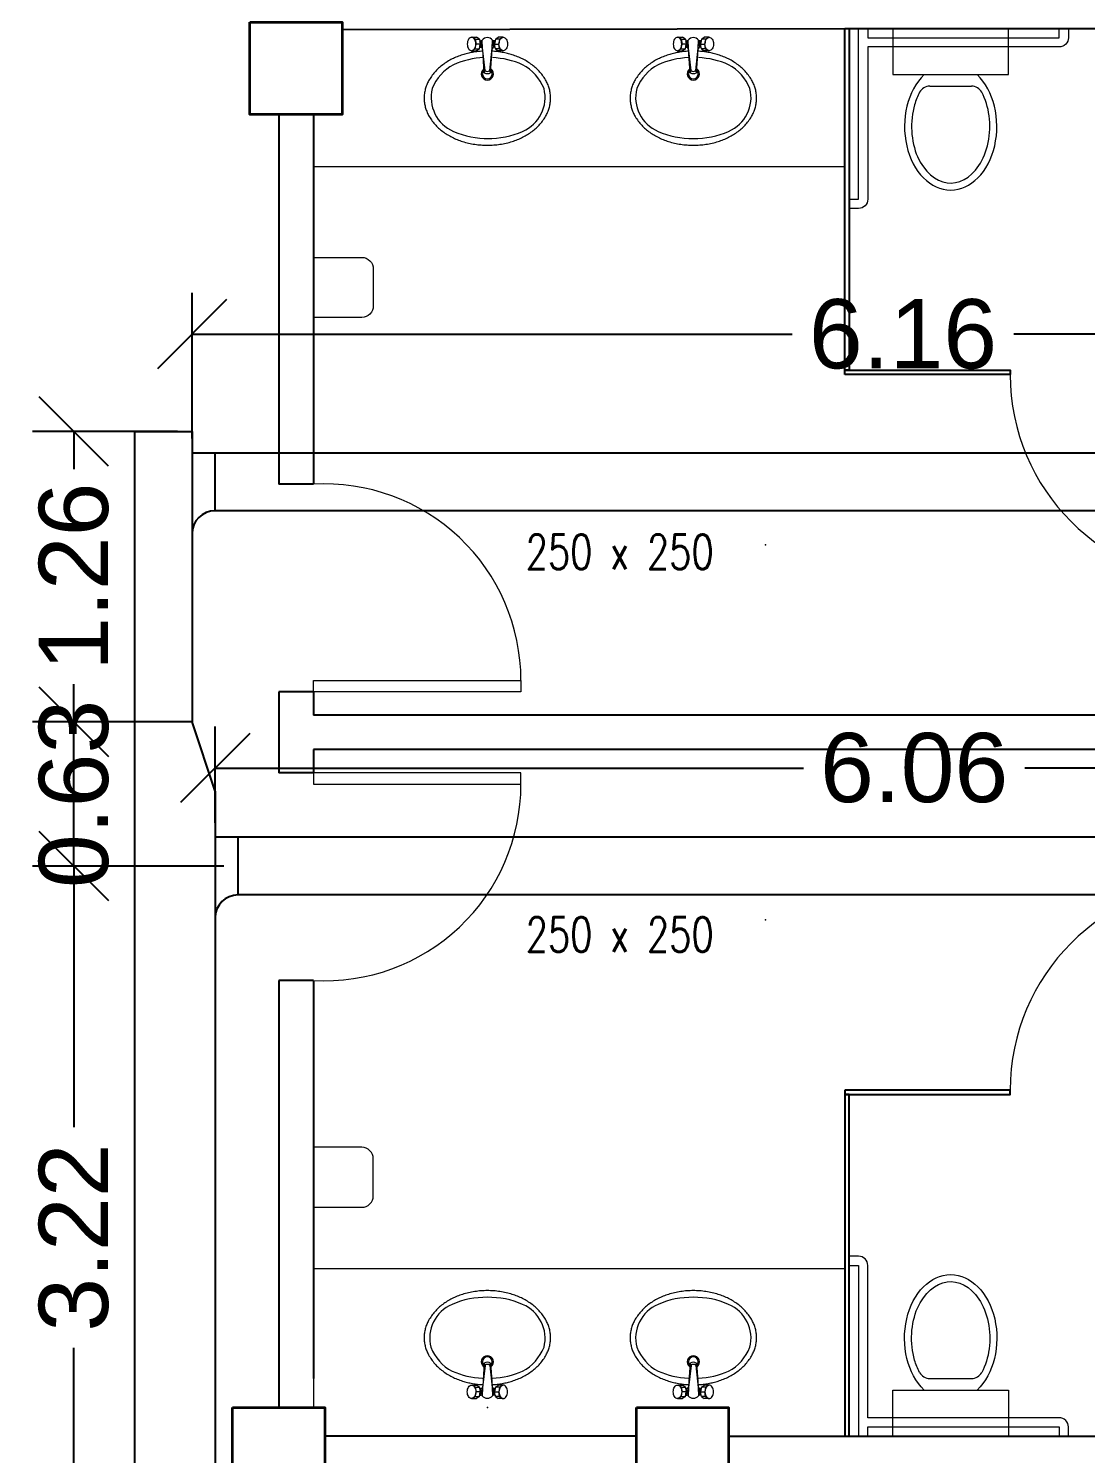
# Model space of a CAD drawing. Header units: millimetres. Extents: x 3 to 434, y 1 to 233.
# Drawn here: x 401.66 to 406.24, y 109.44 to 115.61 of the extents above; entities that cross this region are included whole.
import ezdxf

# ---------------------------------------------------------------- set-up
doc = ezdxf.new("R2010")
doc.units = ezdxf.units.MM
doc.header["$MEASUREMENT"] = 0
doc.linetypes.add('HIDDEN2', pattern=[0.1875, 0.125, -0.0625])
for name, color, linetype in [('dimen', 7, 'Continuous'), ('ducting label', 7, 'Continuous'), ('exhaust', 1, 'Continuous')]:
    doc.layers.add(name, color=color, linetype=linetype)
for name, color, linetype, lineweight in [('door', 234, 'Continuous', 13), ('road', 1, 'Continuous', 20), ('WALL', 4, 'Continuous', 30), ('walls', 4, 'Continuous', 30)]:
    doc.layers.add(name, color=color, linetype=linetype, lineweight=lineweight)
doc.styles.add('Arch-Dim', font='simplex.shx', dxfattribs={"width": 0.75})
doc.styles.get("Standard").update_dxf_attribs({"font": 'arial.ttf'})
doc.dimstyles.new('Copy of dimension', dxfattribs={"dimtxt": 0.3, "dimasz": 0.3, "dimexe": 0.18, "dimexo": 0.0625, "dimgap": 0.09, "dimtad": 0, "dimzin": 0, "dimdsep": 46, "dimtxsty": 'Standard', "dimblk": 'OBLIQUE', "dimcen": 0.09, "dimclrd": 256, "dimclre": 256, "dimclrt": 256, "dimadec": 0, "dimazin": 0, "dimtfac": 1, "dimtofl": 0, "dimtmove": 0, "dimatfit": 3, "dimldrblk": 'OBLIQUE', "dimfxl": 1, "dimtolj": 1, "dimtzin": 0, "dimarcsym": 0})

# ---------------------------------------------------------------- blocks, each defined once
blk = doc.blocks.new('_Oblique')
at = {"color": 0, "linetype": 'ByBlock', "lineweight": -2}
blk.add_line((-0.5, -0.5), (0.5, 0.5), dxfattribs=at)
blk = doc.blocks.new('*D154')
at = {"layer": 'Defpoints', "color": 0, "transparency": 16777216}
for p in [(401.8553, 111.9842), (402.5673, 111.9842), (402.4673, 108.7642)]:
    blk.add_point(p, dxfattribs=at)
at = {"layer": 'dimen', "lineweight": -2, "transparency": 16777216}
for p, q in [((402.5048, 111.9842), (401.6753, 111.9842)), ((401.8553, 111.9842), (401.8553, 110.8522)), ((401.8553, 108.7642), (401.8553, 109.8962)), ((402.4048, 108.7642), (401.6753, 108.7642))]:
    blk.add_line(p, q, dxfattribs=at)
at = {"layer": 'dimen', "lineweight": -2, "transparency": 16777216, "xscale": 0.3, "yscale": 0.3, "zscale": 0.3}
for p, rotation in [((401.8553, 111.9842), 90), ((401.8553, 108.7642), 270)]:
    blk.add_blockref('_Oblique', p, dxfattribs=dict(at, rotation=rotation))
at = {"layer": 'dimen', "transparency": 16777216, "insert": (401.8553, 110.3742), "char_height": 0.3, "attachment_point": 5, "rotation": 90}
blk.add_mtext('\\A1;3.22', dxfattribs=at)
blk = doc.blocks.new('*D155')
at = {"layer": 'Defpoints', "color": 0, "transparency": 16777216}
for p in [(401.8553, 112.6092), (402.3673, 112.6092), (402.5673, 111.9842)]:
    blk.add_point(p, dxfattribs=at)
at = {"layer": 'dimen', "lineweight": -2, "transparency": 16777216}
for p, q in [((402.3048, 112.6092), (401.6753, 112.6092)), ((401.8553, 111.9842), (401.8553, 112.6092)), ((402.5048, 111.9842), (401.6753, 111.9842))]:
    blk.add_line(p, q, dxfattribs=at)
at = {"layer": 'dimen', "lineweight": -2, "transparency": 16777216, "xscale": 0.3, "yscale": 0.3, "zscale": 0.3}
for p, rotation in [((401.8553, 112.6092), 90), ((401.8553, 111.9842), 270)]:
    blk.add_blockref('_Oblique', p, dxfattribs=dict(at, rotation=rotation))
at = {"layer": 'dimen', "transparency": 16777216, "insert": (401.8553, 112.2967), "char_height": 0.3, "attachment_point": 5, "rotation": 90}
blk.add_mtext('\\A1;0.63', dxfattribs=at)
blk = doc.blocks.new('*D156')
at = {"layer": 'Defpoints', "color": 0, "transparency": 16777216}
for p in [(401.8553, 113.8667), (402.3673, 113.8667), (402.3673, 112.6092)]:
    blk.add_point(p, dxfattribs=at)
at = {"layer": 'dimen', "lineweight": -2, "transparency": 16777216}
for p, q in [((402.3048, 113.8667), (401.6753, 113.8667)), ((401.8553, 113.8667), (401.8553, 113.7034)), ((401.8553, 112.6092), (401.8553, 112.7726)), ((402.3048, 112.6092), (401.6753, 112.6092))]:
    blk.add_line(p, q, dxfattribs=at)
at = {"layer": 'dimen', "lineweight": -2, "transparency": 16777216, "xscale": 0.3, "yscale": 0.3, "zscale": 0.3}
for p, rotation in [((401.8553, 113.8667), 90), ((401.8553, 112.6092), 270)]:
    blk.add_blockref('_Oblique', p, dxfattribs=dict(at, rotation=rotation))
at = {"layer": 'dimen', "transparency": 16777216, "insert": (401.8553, 113.238), "char_height": 0.3, "attachment_point": 5, "rotation": 90}
blk.add_mtext('\\A1;1.26', dxfattribs=at)
blk = doc.blocks.new('*D157')
at = {"layer": 'Defpoints', "color": 0, "transparency": 16777216}
for p in [(408.5307, 114.2887), (402.3673, 113.7737), (408.5307, 113.7737)]:
    blk.add_point(p, dxfattribs=at)
at = {"layer": 'dimen', "lineweight": -2, "transparency": 16777216}
for p, q in [((402.3673, 113.8362), (402.3673, 114.4687)), ((408.5307, 113.8362), (408.5307, 114.4687)), ((402.3673, 114.2887), (404.9686, 114.2887)), ((408.5307, 114.2887), (405.9293, 114.2887))]:
    blk.add_line(p, q, dxfattribs=at)
at = {"layer": 'dimen', "lineweight": -2, "transparency": 16777216, "xscale": 0.3, "yscale": 0.3, "zscale": 0.3, "rotation": 180}
blk.add_blockref('_Oblique', (402.3673, 114.2887), dxfattribs=at)
at = {"layer": 'dimen', "lineweight": -2, "transparency": 16777216, "xscale": 0.3, "yscale": 0.3, "zscale": 0.3}
blk.add_blockref('_Oblique', (408.5307, 114.2887), dxfattribs=at)
at = {"layer": 'dimen', "transparency": 16777216, "insert": (405.449, 114.2887), "char_height": 0.3, "attachment_point": 5}
blk.add_mtext('\\A1;6.16', dxfattribs=at)
blk = doc.blocks.new('*D158')
at = {"layer": 'Defpoints', "color": 0, "transparency": 16777216}
for p in [(408.5274, 112.4089), (402.4673, 112.1092), (408.5274, 112.1092)]:
    blk.add_point(p, dxfattribs=at)
at = {"layer": 'dimen', "lineweight": -2, "transparency": 16777216}
for p, q in [((402.4673, 112.1717), (402.4673, 112.5889)), ((408.5274, 112.1717), (408.5274, 112.5889)), ((402.4673, 112.4089), (405.017, 112.4089)), ((408.5274, 112.4089), (405.9777, 112.4089))]:
    blk.add_line(p, q, dxfattribs=at)
at = {"layer": 'dimen', "lineweight": -2, "transparency": 16777216, "xscale": 0.3, "yscale": 0.3, "zscale": 0.3, "rotation": 180}
blk.add_blockref('_Oblique', (402.4673, 112.4089), dxfattribs=at)
at = {"layer": 'dimen', "lineweight": -2, "transparency": 16777216, "xscale": 0.3, "yscale": 0.3, "zscale": 0.3}
blk.add_blockref('_Oblique', (408.5274, 112.4089), dxfattribs=at)
at = {"layer": 'dimen', "transparency": 16777216, "insert": (405.4973, 112.4089), "char_height": 0.3, "attachment_point": 5}
blk.add_mtext('\\A1;6.06', dxfattribs=at)

msp = doc.modelspace()

# ---------------------------------------------------------------- linework, layer by layer
at = {"color": 8, "lineweight": 25}
msp.add_line((403.0181, 115.6086), (405.1962, 115.6135), dxfattribs=at)
at = {"color": 8, "linetype": 'ByBlock', "lineweight": 25}
for p, q in [((405.2162, 115.6135), (408.6681, 115.6135)), ((402.7431, 115.2406), (402.7431, 113.6385)), ((402.8931, 115.2406), (402.8931, 113.6385)), ((402.8931, 113.6385), (402.7431, 113.6385)), ((402.7431, 112.7385), (402.7431, 112.3885)), ((402.8931, 112.7385), (402.8931, 112.6385)), ((408.7931, 112.6385), (402.8931, 112.6385)), ((402.8931, 112.4885), (402.8931, 112.3885)), ((408.7931, 112.4885), (402.8931, 112.4885)), ((402.8931, 111.4885), (402.7431, 111.4885)), ((404.2931, 109.5135), (402.9431, 109.5135)), ((404.6931, 109.5135), (404.9431, 109.5135)), ((404.9431, 109.5135), (406.9431, 109.5135))]:
    msp.add_line(p, q, dxfattribs=at)
at = {"color": 8, "lineweight": 9}
for p, q in [((405.4056, 115.6135), (405.4056, 115.4135)), ((405.9056, 115.6135), (405.4056, 115.6135)), ((405.9056, 115.4135), (405.9056, 115.6135)), ((403.5788, 115.5753), (403.6, 115.5753)), ((403.5945, 115.5668), (403.5819, 115.5753)), ((403.5945, 115.5668), (403.6127, 115.5668)), ((403.5945, 115.5668), (403.5983, 115.5463)), ((403.5945, 115.5258), (403.5983, 115.5463)), ((403.6165, 115.5463), (403.5983, 115.5463)), ((403.6127, 115.5668), (403.6, 115.5753)), ((403.6127, 115.5668), (403.6165, 115.5463)), ((403.6127, 115.5258), (403.6165, 115.5463)), ((403.6157, 115.5603), (403.6192, 115.5603)), ((403.6265, 115.5278), (403.6252, 115.5633)), ((403.6685, 115.5278), (403.6697, 115.5633)), ((403.6792, 115.5603), (403.6757, 115.5603)), ((403.6822, 115.5668), (403.6785, 115.5463)), ((403.6822, 115.5258), (403.6785, 115.5463)), ((403.6785, 115.5463), (403.6967, 115.5463)), ((403.6822, 115.5668), (403.6949, 115.5753)), ((403.7004, 115.5668), (403.6822, 115.5668)), ((403.7162, 115.5753), (403.6949, 115.5753)), ((403.7004, 115.5668), (403.6967, 115.5463)), ((403.7004, 115.5258), (403.6967, 115.5463)), ((403.7004, 115.5668), (403.7131, 115.5753)), ((404.4715, 115.5753), (404.4928, 115.5753)), ((404.4873, 115.5668), (404.4746, 115.5753)), ((404.4873, 115.5668), (404.5055, 115.5668)), ((404.4873, 115.5668), (404.4911, 115.5463)), ((404.4873, 115.5258), (404.4911, 115.5463)), ((404.5093, 115.5463), (404.4911, 115.5463)), ((404.5055, 115.5668), (404.4928, 115.5753)), ((404.5055, 115.5668), (404.5093, 115.5463)), ((404.5055, 115.5258), (404.5093, 115.5463)), ((404.5085, 115.5603), (404.512, 115.5603)), ((404.5192, 115.5278), (404.518, 115.5633)), ((404.5613, 115.5278), (404.5625, 115.5633)), ((404.572, 115.5603), (404.5685, 115.5603)), ((404.575, 115.5668), (404.5713, 115.5463)), ((404.575, 115.5258), (404.5713, 115.5463)), ((404.5713, 115.5463), (404.5895, 115.5463)), ((404.575, 115.5668), (404.5877, 115.5753)), ((404.5932, 115.5668), (404.575, 115.5668)), ((404.609, 115.5753), (404.5877, 115.5753)), ((404.5932, 115.5668), (404.5895, 115.5463)), ((404.5932, 115.5258), (404.5895, 115.5463)), ((404.5932, 115.5668), (404.6059, 115.5753)), ((403.5788, 115.5173), (403.6, 115.5173)), ((403.5945, 115.5258), (403.5819, 115.5173)), ((403.5945, 115.5258), (403.6127, 115.5258)), ((403.6127, 115.5258), (403.6, 115.5173)), ((403.6157, 115.5323), (403.6192, 115.5323)), ((403.6374, 115.4321), (403.6265, 115.5278)), ((403.6332, 115.4226), (403.6271, 115.5224)), ((403.6576, 115.4321), (403.6685, 115.5278)), ((403.6617, 115.4226), (403.6679, 115.5224)), ((403.6792, 115.5323), (403.6757, 115.5323)), ((403.6822, 115.5258), (403.6949, 115.5173)), ((403.7004, 115.5258), (403.6822, 115.5258)), ((403.7162, 115.5173), (403.6949, 115.5173)), ((403.7004, 115.5258), (403.7131, 115.5173)), ((404.4715, 115.5173), (404.4928, 115.5173)), ((404.4873, 115.5258), (404.4746, 115.5173)), ((404.4873, 115.5258), (404.5055, 115.5258)), ((404.5055, 115.5258), (404.4928, 115.5173)), ((404.5085, 115.5323), (404.512, 115.5323)), ((404.5302, 115.4321), (404.5192, 115.5278)), ((404.526, 115.4226), (404.5199, 115.5224)), ((404.5504, 115.4321), (404.5613, 115.5278)), ((404.5545, 115.4226), (404.5607, 115.5224)), ((404.572, 115.5323), (404.5685, 115.5323)), ((404.5932, 115.5258), (404.575, 115.5258)), ((404.575, 115.5258), (404.5877, 115.5173)), ((404.609, 115.5173), (404.5877, 115.5173)), ((404.5932, 115.5258), (404.6059, 115.5173)), ((403.6376, 115.4314), (403.6334, 115.4221)), ((403.6573, 115.4314), (403.6616, 115.4221)), ((404.5304, 115.4314), (404.5261, 115.4221)), ((404.5501, 115.4314), (404.5544, 115.4221)), ((405.4056, 115.4135), (405.9056, 115.4135)), ((405.565, 115.3635), (405.746, 115.3635)), ((403.6374, 109.8199), (403.6265, 109.7242)), ((403.6332, 109.8294), (403.6271, 109.7296)), ((403.6376, 109.8206), (403.6334, 109.8299)), ((403.6573, 109.8206), (403.6616, 109.8299)), ((403.6576, 109.8199), (403.6685, 109.7242)), ((403.6617, 109.8294), (403.6679, 109.7296)), ((404.5302, 109.8199), (404.5192, 109.7242)), ((404.526, 109.8294), (404.5199, 109.7296)), ((404.5304, 109.8206), (404.5261, 109.8299)), ((404.5501, 109.8206), (404.5544, 109.8299)), ((404.5504, 109.8199), (404.5613, 109.7242)), ((404.5545, 109.8294), (404.5607, 109.7296)), ((403.5788, 109.7347), (403.6, 109.7347)), ((403.5945, 109.7262), (403.5819, 109.7347)), ((403.6127, 109.7262), (403.6, 109.7347)), ((403.6822, 109.7262), (403.6949, 109.7347)), ((403.7162, 109.7347), (403.6949, 109.7347)), ((403.7004, 109.7262), (403.7131, 109.7347)), ((404.4715, 109.7347), (404.4928, 109.7347)), ((404.4873, 109.7262), (404.4746, 109.7347)), ((404.5055, 109.7262), (404.4928, 109.7347)), ((404.575, 109.7262), (404.5877, 109.7347)), ((404.609, 109.7347), (404.5877, 109.7347)), ((404.5932, 109.7262), (404.6059, 109.7347)), ((405.565, 109.7635), (405.746, 109.7635)), ((403.5788, 109.6767), (403.6, 109.6767)), ((403.5945, 109.6852), (403.5819, 109.6767)), ((403.5945, 109.7262), (403.5983, 109.7057)), ((403.5945, 109.7262), (403.6127, 109.7262)), ((403.5945, 109.6852), (403.5983, 109.7057)), ((403.5945, 109.6852), (403.6127, 109.6852)), ((403.6165, 109.7057), (403.5983, 109.7057)), ((403.6127, 109.6852), (403.6, 109.6767)), ((403.6127, 109.7262), (403.6165, 109.7057)), ((403.6127, 109.6852), (403.6165, 109.7057)), ((403.6157, 109.7197), (403.6192, 109.7197)), ((403.6157, 109.6917), (403.6192, 109.6917)), ((403.6265, 109.7242), (403.6252, 109.6887)), ((403.6685, 109.7242), (403.6697, 109.6887)), ((403.6792, 109.7197), (403.6757, 109.7197)), ((403.6792, 109.6917), (403.6757, 109.6917)), ((403.6822, 109.7262), (403.6785, 109.7057)), ((403.6785, 109.7057), (403.6967, 109.7057)), ((403.6822, 109.6852), (403.6785, 109.7057)), ((403.7004, 109.7262), (403.6822, 109.7262)), ((403.6822, 109.6852), (403.6949, 109.6767)), ((403.7004, 109.6852), (403.6822, 109.6852)), ((403.7162, 109.6767), (403.6949, 109.6767)), ((403.7004, 109.7262), (403.6967, 109.7057)), ((403.7004, 109.6852), (403.6967, 109.7057)), ((403.7004, 109.6852), (403.7131, 109.6767)), ((404.4715, 109.6767), (404.4928, 109.6767)), ((404.4873, 109.6852), (404.4746, 109.6767)), ((404.4873, 109.7262), (404.4911, 109.7057)), ((404.4873, 109.7262), (404.5055, 109.7262)), ((404.4873, 109.6852), (404.4911, 109.7057)), ((404.4873, 109.6852), (404.5055, 109.6852)), ((404.5093, 109.7057), (404.4911, 109.7057)), ((404.5055, 109.6852), (404.4928, 109.6767)), ((404.5055, 109.7262), (404.5093, 109.7057)), ((404.5055, 109.6852), (404.5093, 109.7057)), ((404.5085, 109.7197), (404.512, 109.7197)), ((404.5085, 109.6917), (404.512, 109.6917)), ((404.5192, 109.7242), (404.518, 109.6887)), ((404.5613, 109.7242), (404.5625, 109.6887)), ((404.572, 109.7197), (404.5685, 109.7197)), ((404.572, 109.6917), (404.5685, 109.6917)), ((404.575, 109.7262), (404.5713, 109.7057)), ((404.5713, 109.7057), (404.5895, 109.7057)), ((404.575, 109.6852), (404.5713, 109.7057)), ((404.5932, 109.7262), (404.575, 109.7262)), ((404.5932, 109.6852), (404.575, 109.6852)), ((404.575, 109.6852), (404.5877, 109.6767)), ((404.609, 109.6767), (404.5877, 109.6767)), ((404.5932, 109.7262), (404.5895, 109.7057)), ((404.5932, 109.6852), (404.5895, 109.7057)), ((404.5932, 109.6852), (404.6059, 109.6767)), ((405.4056, 109.5135), (405.4056, 109.7135)), ((405.4056, 109.7135), (405.9056, 109.7135)), ((405.9056, 109.7135), (405.9056, 109.5135)), ((405.9056, 109.5135), (405.4056, 109.5135))]:
    msp.add_line(p, q, dxfattribs=at)
at = {"color": 8, "linetype": 'ByBlock', "lineweight": 25, "ltscale": 0.3}
for p, q in [((402.8931, 112.7385), (402.7431, 112.7385)), ((402.8931, 112.3885), (402.7431, 112.3885))]:
    msp.add_line(p, q, dxfattribs=at)
at = {"color": 8, "linetype": 'ByBlock', "lineweight": 9}
msp.add_line((402.8931, 109.6385), (402.7431, 109.6385), dxfattribs=at)
at = {"color": 8, "linetype": 'ByBlock', "lineweight": 35}
for points in [[(402.6181, 115.6406), (403.0181, 115.6406), (403.0181, 115.2406), (402.6181, 115.2406)], [(402.5431, 109.6385), (402.9431, 109.6385), (402.9431, 109.2385), (402.5431, 109.2385)], [(404.2931, 109.6385), (404.6931, 109.6385), (404.6931, 109.2385), (404.2931, 109.2385)]]:
    msp.add_lwpolyline(points, close=True, dxfattribs=at)
at = {"color": 8, "linetype": 'ByBlock', "lineweight": 9, "ltscale": 0.4}
msp.add_lwpolyline([(403.0181, 115.6086), (405.1962, 115.6135), (405.1962, 115.0135), (402.8931, 115.0135), (402.8931, 115.2406)], dxfattribs=at)
at = {"color": 8, "linetype": 'ByBlock', "lineweight": 25}
for points in [[(405.1962, 115.6135), (405.2162, 115.6135), (405.2162, 114.1335), (405.1962, 114.1335)], [(405.1962, 114.1135), (405.1962, 114.1335), (405.9137, 114.1335), (405.9137, 114.1135)]]:
    msp.add_lwpolyline(points, close=True, dxfattribs=at)
at = {"color": 8, "linetype": 'ByBlock', "lineweight": 9, "ltscale": 0.4}
for points in [[(405.2962, 114.8735, -0.414214), (405.2562, 114.8335), (405.2162, 114.8335), (405.2162, 114.8735), (405.2562, 114.8735), (405.2562, 115.6135), (405.2962, 115.6135), (405.2962, 115.5735), (406.1259, 115.5735), (406.1259, 115.6135), (406.1659, 115.6135), (406.1659, 115.5735, -0.414214), (406.1259, 115.5335), (405.2962, 115.5335)], [(402.8931, 114.6216), (403.1031, 114.6216, -0.414214), (403.1531, 114.5716), (403.1531, 114.4116, -0.414214), (403.1031, 114.3616), (402.8931, 114.3616)]]:
    msp.add_lwpolyline(points, format="xyb", close=True, dxfattribs=at)
at = {"color": 8, "lineweight": 9}
for points in [[(403.5788, 115.5173, 0.145837), (403.5853, 115.5193, 0.107165), (403.5917, 115.5258, 0.077149), (403.5956, 115.5347, 0.064217), (403.5971, 115.5463, 0.064217), (403.5956, 115.5579, 0.077149), (403.5917, 115.5668, 0.107165), (403.5853, 115.5734, 0.145837), (403.5788, 115.5753, 0.145837), (403.5722, 115.5734, 0.107165), (403.5658, 115.5668, 0.077149), (403.5619, 115.5579, 0.064217), (403.5604, 115.5463, 0.064217), (403.5619, 115.5347, 0.077149), (403.5658, 115.5258, 0.107165), (403.5722, 115.5193, 0.145837)], [(403.7162, 115.5173, -0.145837), (403.7097, 115.5193, -0.107165), (403.7032, 115.5258, -0.077149), (403.6993, 115.5347, -0.064217), (403.6978, 115.5463, -0.064217), (403.6993, 115.5579, -0.077149), (403.7032, 115.5668, -0.107165), (403.7097, 115.5734, -0.145837), (403.7162, 115.5753, -0.145837), (403.7227, 115.5734, -0.107165), (403.7292, 115.5668, -0.077149), (403.7331, 115.5579, -0.064217), (403.7346, 115.5463, -0.064217), (403.7331, 115.5347, -0.077149), (403.7292, 115.5258, -0.107165), (403.7227, 115.5193, -0.145837)], [(404.4715, 115.5173, 0.145837), (404.4781, 115.5193, 0.107165), (404.4845, 115.5258, 0.077149), (404.4884, 115.5347, 0.064217), (404.4899, 115.5463, 0.064217), (404.4884, 115.5579, 0.077149), (404.4845, 115.5668, 0.107165), (404.4781, 115.5734, 0.145837), (404.4715, 115.5753, 0.145837), (404.465, 115.5734, 0.107165), (404.4586, 115.5668, 0.077149), (404.4547, 115.5579, 0.064217), (404.4532, 115.5463, 0.064217), (404.4547, 115.5347, 0.077149), (404.4586, 115.5258, 0.107165), (404.465, 115.5193, 0.145837)], [(404.609, 115.5173, -0.145837), (404.6024, 115.5193, -0.107165), (404.596, 115.5258, -0.077149), (404.5921, 115.5347, -0.064217), (404.5906, 115.5463, -0.064217), (404.5921, 115.5579, -0.077149), (404.596, 115.5668, -0.107165), (404.6024, 115.5734, -0.145837), (404.609, 115.5753, -0.145837), (404.6155, 115.5734, -0.107165), (404.622, 115.5668, -0.077149), (404.6259, 115.5579, -0.064217), (404.6273, 115.5463, -0.064217), (404.6259, 115.5347, -0.077149), (404.622, 115.5258, -0.107165), (404.6155, 115.5193, -0.145837)], [(403.5788, 109.7347, -0.145837), (403.5853, 109.7328, -0.107165), (403.5917, 109.7262, -0.077149), (403.5956, 109.7173, -0.064217), (403.5971, 109.7057, -0.064217), (403.5956, 109.6941, -0.077149), (403.5917, 109.6852, -0.107165), (403.5853, 109.6787, -0.145837), (403.5788, 109.6767, -0.145837), (403.5722, 109.6787, -0.107165), (403.5658, 109.6852, -0.077149), (403.5619, 109.6941, -0.064217), (403.5604, 109.7057, -0.064217), (403.5619, 109.7173, -0.077149), (403.5658, 109.7262, -0.107165), (403.5722, 109.7328, -0.145837)], [(403.7162, 109.7347, 0.145837), (403.7097, 109.7328, 0.107165), (403.7032, 109.7262, 0.077149), (403.6993, 109.7173, 0.064217), (403.6978, 109.7057, 0.064217), (403.6993, 109.6941, 0.077149), (403.7032, 109.6852, 0.107165), (403.7097, 109.6787, 0.145837), (403.7162, 109.6767, 0.145837), (403.7227, 109.6787, 0.107165), (403.7292, 109.6852, 0.077149), (403.7331, 109.6941, 0.064217), (403.7346, 109.7057, 0.064217), (403.7331, 109.7173, 0.077149), (403.7292, 109.7262, 0.107165), (403.7227, 109.7328, 0.145837)], [(404.4715, 109.7347, -0.145837), (404.4781, 109.7328, -0.107165), (404.4845, 109.7262, -0.077149), (404.4884, 109.7173, -0.064217), (404.4899, 109.7057, -0.064217), (404.4884, 109.6941, -0.077149), (404.4845, 109.6852, -0.107165), (404.4781, 109.6787, -0.145837), (404.4715, 109.6767, -0.145837), (404.465, 109.6787, -0.107165), (404.4586, 109.6852, -0.077149), (404.4547, 109.6941, -0.064217), (404.4532, 109.7057, -0.064217), (404.4547, 109.7173, -0.077149), (404.4586, 109.7262, -0.107165), (404.465, 109.7328, -0.145837)], [(404.609, 109.7347, 0.145837), (404.6024, 109.7328, 0.107165), (404.596, 109.7262, 0.077149), (404.5921, 109.7173, 0.064217), (404.5906, 109.7057, 0.064217), (404.5921, 109.6941, 0.077149), (404.596, 109.6852, 0.107165), (404.6024, 109.6787, 0.145837), (404.609, 109.6767, 0.145837), (404.6155, 109.6787, 0.107165), (404.622, 109.6852, 0.077149), (404.6259, 109.6941, 0.064217), (404.6273, 109.7057, 0.064217), (404.6259, 109.7173, 0.077149), (404.622, 109.7262, 0.107165), (404.6155, 109.7328, 0.145837)]]:
    msp.add_lwpolyline(points, format="xyb", close=True, dxfattribs=at)
for points in [[(403.621, 115.5463, 0.064217), (403.6202, 115.5527, 0.077149), (403.618, 115.5576, 0.107165), (403.6145, 115.5612, 0.035268), (403.6137, 115.5617, 0.145837)], [(403.6137, 115.5309, 0.035268), (403.6145, 115.5314, 0.107165), (403.618, 115.535, 0.077149), (403.6202, 115.5399, 0.064217), (403.621, 115.5463, 0.064217)], [(403.6139, 115.5324, 0.046803), (403.6154, 115.5343, 0.077149), (403.6177, 115.5395, 0.064217), (403.6185, 115.5463, 0.064217), (403.6177, 115.5531, 0.077149), (403.6154, 115.5583, 0.046803), (403.6139, 115.5602, 0.145837)], [(403.6162, 115.5327, 0.047218), (403.6172, 115.5333, 0.107177), (403.6203, 115.5364, 0.077931), (403.6222, 115.5407, 0.065152), (403.623, 115.5463, 0.065152), (403.6222, 115.5519, 0.077931), (403.6203, 115.5562, 0.107177), (403.6172, 115.5594, 0.047218), (403.6162, 115.5599, 0.144081)], [(403.6788, 115.5327, -0.047218), (403.6778, 115.5333, -0.107177), (403.6746, 115.5364, -0.077931), (403.6727, 115.5407, -0.065152), (403.672, 115.5463, -0.065152), (403.6727, 115.5519, -0.077931), (403.6746, 115.5562, -0.107177), (403.6778, 115.5594, -0.047218), (403.6788, 115.5599, -0.144081)], [(403.6739, 115.5463, -0.064217), (403.6748, 115.5527, -0.077149), (403.6769, 115.5576, -0.107165), (403.6805, 115.5612, -0.035268), (403.6813, 115.5617, -0.145837)], [(403.6813, 115.5309, -0.035268), (403.6805, 115.5314, -0.107165), (403.6769, 115.535, -0.077149), (403.6748, 115.5399, -0.064217), (403.6739, 115.5463, -0.064217)], [(403.681, 115.5324, -0.046803), (403.6796, 115.5343, -0.077149), (403.6773, 115.5395, -0.064217), (403.6764, 115.5463, -0.064217), (403.6773, 115.5531, -0.077149), (403.6796, 115.5583, -0.046803), (403.681, 115.5602, -0.145837)], [(404.5138, 115.5463, 0.064217), (404.513, 115.5527, 0.077149), (404.5108, 115.5576, 0.107165), (404.5073, 115.5612, 0.035268), (404.5065, 115.5617, 0.145837)], [(404.5065, 115.5309, 0.035268), (404.5073, 115.5314, 0.107165), (404.5108, 115.535, 0.077149), (404.513, 115.5399, 0.064217), (404.5138, 115.5463, 0.064217)], [(404.5067, 115.5324, 0.046803), (404.5082, 115.5343, 0.077149), (404.5105, 115.5395, 0.064217), (404.5113, 115.5463, 0.064217), (404.5105, 115.5531, 0.077149), (404.5082, 115.5583, 0.046803), (404.5067, 115.5602, 0.145837)], [(404.509, 115.5327, 0.047218), (404.51, 115.5333, 0.107177), (404.5131, 115.5364, 0.077931), (404.515, 115.5407, 0.065152), (404.5158, 115.5463, 0.065152), (404.515, 115.5519, 0.077931), (404.5131, 115.5562, 0.107177), (404.51, 115.5594, 0.047218), (404.509, 115.5599, 0.144081)], [(404.5715, 115.5327, -0.047218), (404.5706, 115.5333, -0.107177), (404.5674, 115.5364, -0.077931), (404.5655, 115.5407, -0.065152), (404.5648, 115.5463, -0.065152), (404.5655, 115.5519, -0.077931), (404.5674, 115.5562, -0.107177), (404.5706, 115.5594, -0.047218), (404.5715, 115.5599, -0.144081)], [(404.5667, 115.5463, -0.064217), (404.5676, 115.5527, -0.077149), (404.5697, 115.5576, -0.107165), (404.5733, 115.5612, -0.035268), (404.5741, 115.5617, -0.145837)], [(404.5741, 115.5309, -0.035268), (404.5733, 115.5314, -0.107165), (404.5697, 115.535, -0.077149), (404.5676, 115.5399, -0.064217), (404.5667, 115.5463, -0.064217)], [(404.5738, 115.5324, -0.046803), (404.5723, 115.5343, -0.077149), (404.5701, 115.5395, -0.064217), (404.5692, 115.5463, -0.064217), (404.5701, 115.5531, -0.077149), (404.5723, 115.5583, -0.046803), (404.5738, 115.5602, -0.145837)], [(403.6137, 109.7211, -0.035268), (403.6145, 109.7206, -0.107165), (403.618, 109.717, -0.077149), (403.6202, 109.7121, -0.064217), (403.621, 109.7057, -0.064217)], [(403.621, 109.7057, -0.064217), (403.6202, 109.6993, -0.077149), (403.618, 109.6944, -0.107165), (403.6145, 109.6908, -0.035268), (403.6137, 109.6903, -0.145837)], [(403.6139, 109.7196, -0.046803), (403.6154, 109.7177, -0.077149), (403.6177, 109.7125, -0.064217), (403.6185, 109.7057, -0.064217), (403.6177, 109.6989, -0.077149), (403.6154, 109.6937, -0.046803), (403.6139, 109.6918, -0.145837)], [(403.6162, 109.7193, -0.047218), (403.6172, 109.7188, -0.107177), (403.6203, 109.7156, -0.077931), (403.6222, 109.7113, -0.065152), (403.623, 109.7057, -0.065152), (403.6222, 109.7001, -0.077931), (403.6203, 109.6958, -0.107177), (403.6172, 109.6927, -0.047218), (403.6162, 109.6921, -0.144081)], [(403.6788, 109.7193, 0.047218), (403.6778, 109.7188, 0.107177), (403.6746, 109.7156, 0.077931), (403.6727, 109.7113, 0.065152), (403.672, 109.7057, 0.065152), (403.6727, 109.7001, 0.077931), (403.6746, 109.6958, 0.107177), (403.6778, 109.6927, 0.047218), (403.6788, 109.6921, 0.144081)], [(403.6813, 109.7211, 0.035268), (403.6805, 109.7206, 0.107165), (403.6769, 109.717, 0.077149), (403.6748, 109.7121, 0.064217), (403.6739, 109.7057, 0.064217)], [(403.6739, 109.7057, 0.064217), (403.6748, 109.6993, 0.077149), (403.6769, 109.6944, 0.107165), (403.6805, 109.6908, 0.035268), (403.6813, 109.6903, 0.145837)], [(403.681, 109.7196, 0.046803), (403.6796, 109.7177, 0.077149), (403.6773, 109.7125, 0.064217), (403.6764, 109.7057, 0.064217), (403.6773, 109.6989, 0.077149), (403.6796, 109.6937, 0.046803), (403.681, 109.6918, 0.145837)], [(404.5065, 109.7211, -0.035268), (404.5073, 109.7206, -0.107165), (404.5108, 109.717, -0.077149), (404.513, 109.7121, -0.064217), (404.5138, 109.7057, -0.064217)], [(404.5138, 109.7057, -0.064217), (404.513, 109.6993, -0.077149), (404.5108, 109.6944, -0.107165), (404.5073, 109.6908, -0.035268), (404.5065, 109.6903, -0.145837)], [(404.5067, 109.7196, -0.046803), (404.5082, 109.7177, -0.077149), (404.5105, 109.7125, -0.064217), (404.5113, 109.7057, -0.064217), (404.5105, 109.6989, -0.077149), (404.5082, 109.6937, -0.046803), (404.5067, 109.6918, -0.145837)], [(404.509, 109.7193, -0.047218), (404.51, 109.7188, -0.107177), (404.5131, 109.7156, -0.077931), (404.515, 109.7113, -0.065152), (404.5158, 109.7057, -0.065152), (404.515, 109.7001, -0.077931), (404.5131, 109.6958, -0.107177), (404.51, 109.6927, -0.047218), (404.509, 109.6921, -0.144081)], [(404.5715, 109.7193, 0.047218), (404.5706, 109.7188, 0.107177), (404.5674, 109.7156, 0.077931), (404.5655, 109.7113, 0.065152), (404.5648, 109.7057, 0.065152), (404.5655, 109.7001, 0.077931), (404.5674, 109.6958, 0.107177), (404.5706, 109.6927, 0.047218), (404.5715, 109.6921, 0.144081)], [(404.5741, 109.7211, 0.035268), (404.5733, 109.7206, 0.107165), (404.5697, 109.717, 0.077149), (404.5676, 109.7121, 0.064217), (404.5667, 109.7057, 0.064217)], [(404.5667, 109.7057, 0.064217), (404.5676, 109.6993, 0.077149), (404.5697, 109.6944, 0.107165), (404.5733, 109.6908, 0.035268), (404.5741, 109.6903, 0.145837)], [(404.5738, 109.7196, 0.046803), (404.5723, 109.7177, 0.077149), (404.5701, 109.7125, 0.064217), (404.5692, 109.7057, 0.064217), (404.5701, 109.6989, 0.077149), (404.5723, 109.6937, 0.046803), (404.5738, 109.6918, 0.145837)]]:
    msp.add_lwpolyline(points, format="xyb", dxfattribs=at)
at = {"color": 8, "lineweight": 13, "ltscale": 0.03}
for points in [[(402.8931, 112.7385), (402.8931, 112.7885), (403.7931, 112.7885), (403.7931, 112.7385)], [(402.8931, 112.3885), (402.8931, 112.3385), (403.7931, 112.3385), (403.7931, 112.3885)]]:
    msp.add_lwpolyline(points, close=True, dxfattribs=at)
at = {"color": 8, "lineweight": 9}
for centre, radius, start, end in [((403.6192, 115.5679), 0.00756, 270, 322.68158), ((403.6475, 115.5463), 0.028, 37.31842, 142.68158), ((403.6757, 115.5679), 0.00756, 217.31842, 270), ((404.512, 115.5679), 0.00756, 270, 322.68158), ((404.5403, 115.5463), 0.028, 37.31842, 142.68158), ((404.5685, 115.5679), 0.00756, 217.31842, 270), ((403.6475, 115.1227), 0.3649, 92.44326, 113.71573), ((403.6192, 115.5248), 0.00756, 6.51755, 90), ((403.6757, 115.5248), 0.00756, 90, 173.48245), ((403.6536, 115.1226), 0.3649, 66.28427, 87.55674), ((404.5341, 115.1226), 0.3649, 92.44326, 113.71573), ((404.512, 115.5248), 0.00756, 6.51755, 90), ((404.5685, 115.5248), 0.00756, 90, 173.48245), ((404.5464, 115.1226), 0.3649, 66.28427, 87.55674), ((403.5983, 115.2762), 0.2052, 118.39676, 157.90902), ((403.6475, 115.4165), 0.0263, 127.88698, 51.83592), ((403.6475, 115.4165), 0.0213, 136.69812, 43.06766), ((403.6342, 115.4226), 0.001, 183.51588, 240.61211), ((403.6475, 115.4462), 0.028, 240.61211, 299.38789), ((403.6394, 115.4323), 0.002, 186.51755, 230.28134), ((403.6475, 115.4421), 0.0147, 230.28134, 309.71866), ((403.6556, 115.4323), 0.002, 309.71866, 353.48245), ((403.6607, 115.4226), 0.001, 299.38789, 356.48412), ((403.7028, 115.2762), 0.2052, 22.09098, 61.60324), ((404.485, 115.2762), 0.2052, 118.39676, 157.90902), ((404.5403, 115.4165), 0.0263, 128.16408, 52.11302), ((404.5403, 115.4165), 0.0213, 136.93234, 43.30188), ((404.527, 115.4226), 0.001, 183.51588, 240.61211), ((404.5403, 115.4462), 0.028, 240.61211, 299.38789), ((404.5322, 115.4323), 0.002, 186.51755, 230.28134), ((404.5403, 115.4421), 0.0147, 230.28134, 309.71866), ((404.5484, 115.4323), 0.002, 309.71866, 353.48245), ((404.5535, 115.4226), 0.001, 299.38789, 356.48412), ((404.5956, 115.2762), 0.2052, 22.09098, 61.60324), ((403.5637, 115.3149), 0.1602, 166.08964, 246.86056), ((403.7374, 115.3149), 0.1602, 293.13944, 13.91036), ((404.4503, 115.3149), 0.1602, 166.08964, 246.86056), ((404.6302, 115.3149), 0.1602, 293.13944, 13.91036), ((405.565, 115.3135), 0.05, 90, 151.84994), ((405.746, 115.3135), 0.05, 28.00836, 90), ((403.6475, 115.5017), 0.3649, 246.28427, 270.96432), ((403.6536, 115.5016), 0.3649, 269.03568, 293.71573), ((404.5341, 115.5016), 0.3649, 246.28427, 270.96432), ((404.5464, 115.5016), 0.3649, 269.03568, 293.71573), ((403.6413, 109.7504), 0.3649, 89.03568, 113.71573), ((403.6536, 109.7504), 0.3649, 66.28427, 90.96432), ((404.5341, 109.7504), 0.3649, 89.03568, 113.71573), ((404.5464, 109.7504), 0.3649, 66.28427, 90.96432), ((403.5575, 109.9372), 0.1602, 113.13944, 193.91036), ((403.7374, 109.9372), 0.1602, 346.08964, 66.86056), ((404.4503, 109.9372), 0.1602, 113.13944, 193.91036), ((404.6302, 109.9372), 0.1602, 346.08964, 66.86056), ((403.5922, 109.9758), 0.2052, 202.09098, 241.60324), ((403.6475, 109.8355), 0.0263, 308.16408, 232.11302), ((403.6475, 109.8355), 0.0213, 316.93234, 223.30188), ((403.7028, 109.9758), 0.2052, 298.39676, 337.90902), ((404.485, 109.9758), 0.2052, 202.09098, 241.60324), ((404.5403, 109.8355), 0.0263, 307.88698, 231.83592), ((404.5403, 109.8355), 0.0213, 316.69812, 223.06766), ((404.5956, 109.9758), 0.2052, 298.39676, 337.90902), ((403.6413, 110.1294), 0.3649, 246.28427, 267.55674), ((403.6342, 109.8294), 0.001, 119.38789, 176.48412), ((403.6475, 109.8058), 0.028, 60.61211, 119.38789), ((403.6394, 109.8197), 0.002, 129.71866, 173.48245), ((403.6475, 109.8099), 0.0147, 50.28134, 129.71866), ((403.6556, 109.8197), 0.002, 6.51755, 50.28134), ((403.6607, 109.8294), 0.001, 3.51588, 60.61211), ((403.6536, 110.1294), 0.3649, 272.44326, 293.71573), ((404.5341, 110.1294), 0.3649, 246.28427, 267.55674), ((404.527, 109.8294), 0.001, 119.38789, 176.48412), ((404.5403, 109.8058), 0.028, 60.61211, 119.38789), ((404.5322, 109.8197), 0.002, 129.71866, 173.48245), ((404.5403, 109.8099), 0.0147, 50.28134, 129.71866), ((404.5484, 109.8197), 0.002, 6.51755, 50.28134), ((404.5535, 109.8294), 0.001, 3.51588, 60.61211), ((404.5464, 110.1294), 0.3649, 272.44326, 293.71573), ((405.565, 109.8135), 0.05, 208.15006, 270), ((405.746, 109.8135), 0.05, 270, 331.99164), ((403.6192, 109.7273), 0.00756, 270, 353.48245), ((403.6192, 109.6842), 0.00756, 37.31842, 90), ((403.6475, 109.7057), 0.028, 217.31842, 322.68158), ((403.6757, 109.7273), 0.00756, 186.51755, 270), ((403.6757, 109.6842), 0.00756, 90, 142.68158), ((404.512, 109.7273), 0.00756, 270, 353.48245), ((404.512, 109.6842), 0.00756, 37.31842, 90), ((404.5403, 109.7057), 0.028, 217.31842, 322.68158), ((404.5685, 109.7273), 0.00756, 186.51755, 270), ((404.5685, 109.6842), 0.00756, 90, 142.68158)]:
    msp.add_arc(centre, radius, start, end, dxfattribs=at)
at = {"color": 8, "linetype": 'HIDDEN2', "lineweight": 9}
for centre, radius, start, end in [((403.6228, 115.2289), 0.2832, 107.13937, 126.66863), ((403.6475, 115.1489), 0.3668, 93.11901, 107.13937), ((403.6475, 115.1489), 0.3668, 72.86063, 86.88099), ((403.6721, 115.2289), 0.2832, 53.33137, 72.86063), ((404.5156, 115.2289), 0.2832, 107.13937, 126.66863), ((404.5403, 115.1489), 0.3668, 93.11901, 107.13937), ((404.5403, 115.1489), 0.3668, 72.86063, 86.88099), ((404.5649, 115.2289), 0.2832, 53.33137, 72.86063), ((403.5851, 115.2795), 0.22, 126.66863, 150.91081), ((403.7099, 115.2795), 0.22, 29.08919, 53.33137), ((404.4779, 115.2795), 0.22, 126.66863, 150.91081), ((404.6027, 115.2795), 0.22, 29.08919, 53.33137), ((403.5272, 115.3117), 0.1538, 150.91081, 180), ((403.7677, 115.3117), 0.1538, 0, 29.08919), ((404.42, 115.3117), 0.1538, 150.91081, 180), ((404.6605, 115.3117), 0.1538, 0, 29.08919), ((403.5272, 115.3117), 0.1538, 180, 209.08919), ((403.7677, 115.3117), 0.1538, 330.91081, 0), ((404.42, 115.3117), 0.1538, 180, 209.08919), ((404.6605, 115.3117), 0.1538, 330.91081, 0), ((403.5851, 115.3439), 0.22, 209.08919, 233.33137), ((403.7099, 115.3439), 0.22, 306.66863, 330.91081), ((404.4779, 115.3439), 0.22, 209.08919, 233.33137), ((404.6027, 115.3439), 0.22, 306.66863, 330.91081), ((403.6228, 115.3946), 0.2832, 233.33137, 252.86063), ((403.6721, 115.3946), 0.2832, 287.13937, 306.66863), ((404.5156, 115.3946), 0.2832, 233.33137, 252.86063), ((404.5649, 115.3946), 0.2832, 287.13937, 306.66863), ((403.6475, 115.4745), 0.3668, 252.86063, 270), ((403.6475, 115.4745), 0.3668, 270, 287.13937), ((404.5403, 115.4745), 0.3668, 252.86063, 270), ((404.5403, 115.4745), 0.3668, 270, 287.13937), ((403.6228, 109.8574), 0.2832, 107.13937, 126.66863), ((403.6475, 109.7775), 0.3668, 90, 107.13937), ((403.6475, 109.7775), 0.3668, 72.86063, 90), ((403.6721, 109.8574), 0.2832, 53.33137, 72.86063), ((404.5156, 109.8574), 0.2832, 107.13937, 126.66863), ((404.5403, 109.7775), 0.3668, 90, 107.13937), ((404.5403, 109.7775), 0.3668, 72.86063, 90), ((404.5649, 109.8574), 0.2832, 53.33137, 72.86063), ((403.5851, 109.9081), 0.22, 126.66863, 150.91081), ((403.7099, 109.9081), 0.22, 29.08919, 53.33137), ((404.4779, 109.9081), 0.22, 126.66863, 150.91081), ((404.6027, 109.9081), 0.22, 29.08919, 53.33137), ((403.5272, 109.9403), 0.1538, 150.91081, 180), ((403.7677, 109.9403), 0.1538, 0, 29.08919), ((404.42, 109.9403), 0.1538, 150.91081, 180), ((404.6605, 109.9403), 0.1538, 0, 29.08919), ((403.5272, 109.9403), 0.1538, 180, 209.08919), ((403.7677, 109.9403), 0.1538, 330.91081, 0), ((404.42, 109.9403), 0.1538, 180, 209.08919), ((404.6605, 109.9403), 0.1538, 330.91081, 0), ((403.5851, 109.9725), 0.22, 209.08919, 233.33137), ((403.7099, 109.9725), 0.22, 306.66863, 330.91081), ((404.4779, 109.9725), 0.22, 209.08919, 233.33137), ((404.6027, 109.9725), 0.22, 306.66863, 330.91081), ((403.6228, 110.0232), 0.2832, 233.33137, 252.86063), ((403.6721, 110.0232), 0.2832, 287.13937, 306.66863), ((404.5156, 110.0232), 0.2832, 233.33137, 252.86063), ((404.5649, 110.0232), 0.2832, 287.13937, 306.66863), ((403.6475, 110.1031), 0.3668, 252.86063, 266.88099), ((403.6475, 110.1031), 0.3668, 273.11901, 287.13937), ((404.5403, 110.1031), 0.3668, 252.86063, 266.88099), ((404.5403, 110.1031), 0.3668, 273.11901, 287.13937)]:
    msp.add_arc(centre, radius, start, end, dxfattribs=at)
at = {"color": 8, "linetype": 'ByBlock', "lineweight": 13}
msp.add_arc((406.8137, 114.1135), 0.9, 180, 270, dxfattribs=at)
at = {"color": 8, "lineweight": 13, "ltscale": 0.03}
for centre, start, end in [((402.9417, 112.7885), 0, 93.27315), ((402.9417, 112.3385), 266.72685, 0)]:
    msp.add_arc(centre, 0.8514, start, end, dxfattribs=at)
at = {"color": 8, "lineweight": 9}
msp.add_ellipse((405.6556, 115.1885), major_axis=(0, 0.275), ratio=0.727273, start_param=0.612555, end_param=5.670631, dxfattribs=at)
at = {"color": 8, "lineweight": 9, "extrusion": (0, 0, -1)}
msp.add_ellipse((405.6556, 109.9385), major_axis=(0, -0.275), ratio=0.727273, start_param=0.612555, end_param=5.670631, dxfattribs=at)
at = {"color": 8, "lineweight": 9}
for points in [[(405.5209, 115.3371), (405.5121, 115.3207), (405.5047, 115.3026), (405.4778, 115.2115), (405.483, 115.1243), (405.5407, 114.9927), (405.5908, 114.9513), (405.6889, 114.9379), (405.7411, 114.9638), (405.8152, 115.075), (405.833, 115.1587), (405.8173, 115.2725), (405.8059, 115.3074), (405.7901, 115.337)], [(405.5209, 109.7899), (405.5121, 109.8063), (405.5047, 109.8244), (405.4778, 109.9155), (405.483, 110.0028), (405.5407, 110.1344), (405.5908, 110.1757), (405.6889, 110.1892), (405.7411, 110.1632), (405.8152, 110.052), (405.833, 109.9683), (405.8173, 109.8545), (405.8059, 109.8196), (405.7901, 109.79)]]:
    msp.add_open_spline(points, degree=3, knots=[0.937253, 0.937253, 0.937253, 0.937253, 1.185372, 1.185372, 2.113864, 2.113864, 3.042356, 3.042356, 3.970847, 3.970847, 4.899339, 4.899339, 5.346062, 5.346062, 5.346062, 5.346062], dxfattribs=at)
at = {"color": 8, "linetype": 'ByBlock', "lineweight": 9, "ltscale": 0.3}
for p in [(404.8534, 113.376), (404.8534, 111.751)]:
    msp.add_point(p, dxfattribs=at)
at = {"color": 8, "lineweight": 9}
for p in [(403.6475, 109.6385), (404.5403, 109.6385)]:
    msp.add_point(p, dxfattribs=at)
at = {"layer": 'door', "color": 8, "linetype": 'ByBlock', "lineweight": 25}
for points in [[(405.1962, 111.0135), (405.1962, 110.9935), (405.9137, 110.9935), (405.9137, 111.0135)], [(405.1962, 109.5135), (405.2162, 109.5135), (405.2162, 110.9935), (405.1962, 110.9935)]]:
    msp.add_lwpolyline(points, close=True, dxfattribs=at)
at = {"layer": 'door', "color": 8, "linetype": 'ByBlock', "lineweight": 13}
msp.add_arc((406.8137, 111.0135), 0.9, 90, 180, dxfattribs=at)
at = {"layer": 'exhaust'}
for p, q in [((402.1173, 113.8667), (402.1173, 108.8642)), ((402.1173, 113.8667), (402.3673, 113.8667)), ((402.3673, 113.8667), (402.3673, 112.6092)), ((408.5307, 113.7737), (402.3673, 113.7737)), ((402.4673, 113.5237), (402.4673, 113.7737)), ((408.5307, 113.5237), (402.4673, 113.5237)), ((402.3673, 112.6092), (402.1173, 112.6092)), ((402.4673, 112.3092), (402.3673, 112.6092)), ((402.4673, 112.3092), (402.4673, 108.7642)), ((408.5274, 112.1092), (402.4673, 112.1092)), ((402.5673, 111.8592), (402.5673, 112.1092)), ((408.5274, 111.8592), (402.5673, 111.8592))]:
    msp.add_line(p, q, dxfattribs=at)
for centre in [(402.4673, 113.4237), (402.5673, 111.7592)]:
    msp.add_arc(centre, 0.1, 90, 180, dxfattribs=at)
at = {"layer": 'road', "color": 8, "linetype": 'ByBlock', "lineweight": 9, "ltscale": 0.4}
msp.add_lwpolyline([(405.2962, 110.2535, 0.414214), (405.2562, 110.2935), (405.2162, 110.2935), (405.2162, 110.2535), (405.2562, 110.2535), (405.2562, 109.5135), (405.2962, 109.5135), (405.2962, 109.5535), (406.1259, 109.5535), (406.1259, 109.5135), (406.1659, 109.5135), (406.1659, 109.5535, 0.414214), (406.1259, 109.5935), (405.2962, 109.5935)], format="xyb", close=True, dxfattribs=at)
at = {"layer": 'WALL', "color": 8, "linetype": 'ByBlock', "lineweight": 9, "ltscale": 0.4}
msp.add_lwpolyline([(402.8931, 110.5054), (403.1031, 110.5054, 0.414214), (403.1531, 110.5554), (403.1531, 110.7154, 0.414214), (403.1031, 110.7654), (402.8931, 110.7654)], format="xyb", close=True, dxfattribs=at)
for points in [[(405.1962, 109.6385), (405.1962, 110.2385), (402.8931, 110.2385), (402.8931, 109.8885)], [(405.1962, 109.6385), (405.1962, 110.2385), (402.8931, 110.2385), (402.8931, 109.6385)]]:
    msp.add_lwpolyline(points, dxfattribs=at)
at = {"layer": 'walls', "color": 8, "linetype": 'ByBlock', "lineweight": 25}
for p, q in [((402.7431, 111.4885), (402.7431, 109.6385)), ((402.8931, 111.4885), (402.8931, 109.7635))]:
    msp.add_line(p, q, dxfattribs=at)

# ---------------------------------------------------------------- texts
at = {"layer": 'ducting label', "color": 3, "linetype": 'Continuous', "lineweight": 25, "char_height": 0.15, "attachment_point": 1, "style": 'Arch-Dim'}
for insert in [(403.8135, 113.4204), (403.8135, 111.7625)]:
    msp.add_mtext_dynamic_manual_height_columns('\\A1;{\\C240;\\c2367469;250 x 250}', width=1.195152, gutter_width=1.011, heights=[0], dxfattribs=dict(at, insert=insert))

# ---------------------------------------------------------------- dimensions: what is measured, and where the dimension line sits
at = {"layer": 'dimen'}
for base, p1, p2, picture, middle in [((408.5307, 114.2887), (402.3673, 113.7737), (408.5307, 113.7737), '*D157', (405.449, 114.2887)), ((408.5274, 112.4089), (402.4673, 112.1092), (408.5274, 112.1092), '*D158', (405.4973, 112.4089))]:
    dim = msp.add_linear_dim(base=base, p1=p1, p2=p2, dimstyle='Copy of dimension', dxfattribs=at)
    dim.commit()
    dim.dimension.update_dxf_attribs({"geometry": picture, "text_midpoint": middle})
for base, p1, p2, picture, middle in [((401.8553, 113.8667), (402.3673, 112.6092), (402.3673, 113.8667), '*D156', (401.8553, 113.238)), ((401.8553, 111.9842), (402.4673, 108.7642), (402.5673, 111.9842), '*D154', (401.8553, 110.3742))]:
    dim = msp.add_linear_dim(base=base, p1=p1, p2=p2, angle=90, dimstyle='Copy of dimension', dxfattribs=at)
    dim.commit()
    dim.dimension.update_dxf_attribs({"geometry": picture, "text_midpoint": middle})
dim = msp.add_linear_dim(base=(401.8552968882, 112.6092364992), p1=(402.567282675, 111.9842364992), p2=(402.367282675, 112.6092364992), angle=90, dimstyle='Copy of dimension', dxfattribs=at)
dim.commit()
dim.dimension.update_dxf_attribs({"geometry": '*D155', "text_midpoint": (401.8552968882, 112.2967364992), "dimtype": 160})

doc.saveas('drawing.dxf')
